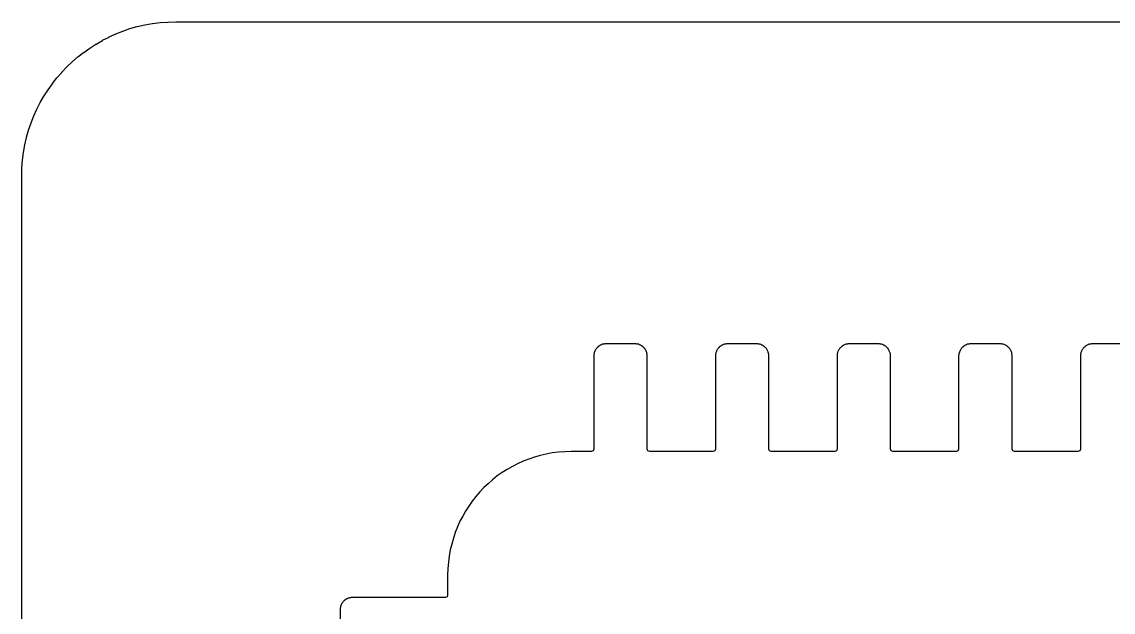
# Model space of a CAD drawing. Extents: x 114 to 420, y -150 to -26.
# Drawn here: x 113.973 to 118.766, y -145.034 to -142.442 of the extents above; entities that cross this region are included whole.
import ezdxf

# ---------------------------------------------------------------- set-up
doc = ezdxf.new("R2010")
doc.units = 0
doc.layers.add('BLACK', color=7, linetype='CONTINUOUS')

msp = doc.modelspace()

# ---------------------------------------------------------------- linework, layer by layer
at = {"layer": 'BLACK', "linetype": 'CONTINUOUS'}
for p, q in [((114.417, -142.483), (114.448, -142.472)), ((114.448, -142.472), (114.48, -142.463)), ((114.448, -142.472), (114.448, -142.472)), ((114.448, -142.472), (114.448, -142.472)), ((114.48, -142.463), (114.513, -142.455)), ((114.48, -142.463), (114.48, -142.463)), ((114.48, -142.463), (114.48, -142.463)), ((114.513, -142.455), (114.546, -142.45)), ((114.513, -142.455), (114.513, -142.456)), ((114.513, -142.456), (114.513, -142.455)), ((114.546, -142.45), (114.547, -142.449)), ((114.546, -142.45), (114.546, -142.45)), ((114.547, -142.449), (114.58, -142.445)), ((114.58, -142.445), (114.614, -142.443)), ((114.58, -142.445), (114.58, -142.445)), ((114.58, -142.445), (114.58, -142.445)), ((114.614, -142.443), (114.614, -142.443)), ((114.614, -142.443), (114.615, -142.443)), ((114.615, -142.443), (114.649, -142.442)), ((114.649, -142.442), (114.649, -142.442)), ((114.649, -142.442), (114.649, -142.442)), ((114.649, -142.442), (146.653, -142.442)), ((114.299, -142.54), (114.327, -142.524)), ((114.327, -142.523), (114.356, -142.509)), ((114.327, -142.524), (114.327, -142.523)), ((114.327, -142.523), (114.327, -142.523)), ((114.356, -142.508), (114.386, -142.495)), ((114.356, -142.509), (114.356, -142.508)), ((114.356, -142.509), (114.356, -142.509)), ((114.386, -142.495), (114.416, -142.483)), ((114.386, -142.495), (114.386, -142.495)), ((114.386, -142.495), (114.386, -142.495)), ((114.416, -142.483), (114.417, -142.483)), ((114.417, -142.483), (114.417, -142.483)), ((114.219, -142.596), (114.244, -142.576)), ((114.244, -142.576), (114.245, -142.576)), ((114.245, -142.576), (114.271, -142.557)), ((114.245, -142.576), (114.245, -142.576)), ((114.271, -142.557), (114.298, -142.54)), ((114.271, -142.557), (114.271, -142.557)), ((114.271, -142.557), (114.271, -142.557)), ((114.298, -142.54), (114.298, -142.54)), ((114.298, -142.54), (114.299, -142.54)), ((114.171, -142.64), (114.194, -142.618)), ((114.194, -142.617), (114.219, -142.596)), ((114.194, -142.618), (114.194, -142.617)), ((114.194, -142.618), (114.194, -142.618)), ((114.219, -142.596), (114.219, -142.596)), ((114.219, -142.596), (114.219, -142.596)), ((114.127, -142.688), (114.148, -142.664)), ((114.148, -142.664), (114.149, -142.663)), ((114.148, -142.664), (114.148, -142.664)), ((114.149, -142.663), (114.171, -142.64)), ((114.171, -142.64), (114.171, -142.64)), ((114.171, -142.64), (114.171, -142.64)), ((114.088, -142.74), (114.107, -142.714)), ((114.107, -142.713), (114.127, -142.688)), ((114.107, -142.714), (114.107, -142.713)), ((114.107, -142.714), (114.107, -142.714)), ((114.127, -142.688), (114.127, -142.688)), ((114.127, -142.688), (114.127, -142.688)), ((114.054, -142.796), (114.07, -142.768)), ((114.07, -142.768), (114.071, -142.768)), ((114.071, -142.767), (114.088, -142.74)), ((114.071, -142.768), (114.071, -142.767)), ((114.088, -142.74), (114.088, -142.74)), ((114.088, -142.74), (114.088, -142.74)), ((114.039, -142.825), (114.054, -142.796)), ((114.054, -142.796), (114.054, -142.796)), ((114.054, -142.796), (114.054, -142.796)), ((114.014, -142.886), (114.026, -142.855)), ((114.026, -142.855), (114.039, -142.825)), ((114.026, -142.855), (114.026, -142.855)), ((114.026, -142.855), (114.026, -142.855)), ((114.039, -142.825), (114.039, -142.825)), ((114.039, -142.825), (114.039, -142.825)), ((114.003, -142.917), (114.014, -142.886)), ((114.014, -142.886), (114.014, -142.886)), ((114.014, -142.886), (114.014, -142.886)), ((113.986, -142.982), (113.994, -142.95)), ((113.994, -142.949), (114.003, -142.917)), ((113.994, -142.95), (113.994, -142.949)), ((113.994, -142.949), (113.994, -142.949)), ((114.003, -142.917), (114.003, -142.917)), ((114.003, -142.917), (114.003, -142.917)), ((113.98, -143.015), (113.986, -142.982)), ((113.986, -142.982), (113.986, -142.982)), ((113.986, -142.982), (113.986, -142.982)), ((113.973, -143.083), (113.976, -143.05)), ((113.976, -143.049), (113.98, -143.016)), ((113.976, -143.05), (113.976, -143.049)), ((113.976, -143.049), (113.976, -143.049)), ((113.98, -143.016), (113.98, -143.015)), ((113.98, -143.015), (113.98, -143.015)), ((113.973, -143.084), (113.973, -143.083)), ((113.973, -143.118), (113.973, -143.084)), ((113.973, -143.084), (113.973, -143.084)), ((113.973, -143.118), (113.973, -143.118)), ((113.973, -149.193), (113.973, -143.118)), ((113.973, -143.118), (113.973, -143.118)), ((116.502, -143.87), (116.5, -143.872)), ((116.504, -143.868), (116.502, -143.87)), ((116.506, -143.867), (116.504, -143.868)), ((116.508, -143.865), (116.506, -143.867)), ((116.51, -143.864), (116.508, -143.865)), ((116.513, -143.862), (116.51, -143.864)), ((116.515, -143.861), (116.513, -143.862)), ((116.517, -143.86), (116.515, -143.861)), ((116.52, -143.859), (116.517, -143.86)), ((116.522, -143.858), (116.52, -143.859)), ((116.525, -143.858), (116.522, -143.858)), ((116.527, -143.857), (116.525, -143.858)), ((116.53, -143.857), (116.527, -143.857)), ((116.533, -143.856), (116.53, -143.857)), ((116.535, -143.856), (116.533, -143.856)), ((116.538, -143.856), (116.535, -143.856)), ((116.665, -143.856), (116.538, -143.856)), ((116.668, -143.856), (116.665, -143.856)), ((116.671, -143.856), (116.668, -143.856)), ((116.674, -143.857), (116.671, -143.856)), ((116.676, -143.857), (116.674, -143.857)), ((116.679, -143.858), (116.676, -143.857)), ((116.682, -143.858), (116.679, -143.858)), ((116.684, -143.859), (116.682, -143.858)), ((116.686, -143.86), (116.684, -143.859)), ((116.689, -143.861), (116.686, -143.86)), ((116.691, -143.862), (116.689, -143.861)), ((116.693, -143.864), (116.691, -143.862)), ((116.696, -143.865), (116.693, -143.864)), ((116.698, -143.867), (116.696, -143.865)), ((116.7, -143.868), (116.698, -143.867)), ((116.702, -143.87), (116.7, -143.868)), ((116.704, -143.872), (116.702, -143.87)), ((117.036, -143.87), (117.035, -143.872)), ((117.038, -143.868), (117.036, -143.87)), ((117.04, -143.867), (117.038, -143.868)), ((117.043, -143.865), (117.04, -143.867)), ((117.045, -143.864), (117.043, -143.865)), ((117.047, -143.862), (117.045, -143.864)), ((117.049, -143.861), (117.047, -143.862)), ((117.052, -143.86), (117.049, -143.861)), ((117.054, -143.859), (117.052, -143.86)), ((117.057, -143.858), (117.054, -143.859)), ((117.059, -143.858), (117.057, -143.858)), ((117.062, -143.857), (117.059, -143.858)), ((117.064, -143.857), (117.062, -143.857)), ((117.067, -143.856), (117.064, -143.857)), ((117.07, -143.856), (117.067, -143.856)), ((117.073, -143.856), (117.07, -143.856)), ((117.2, -143.856), (117.073, -143.856)), ((117.203, -143.856), (117.2, -143.856)), ((117.205, -143.856), (117.203, -143.856)), ((117.208, -143.857), (117.205, -143.856)), ((117.211, -143.857), (117.208, -143.857)), ((117.213, -143.858), (117.211, -143.857)), ((117.216, -143.858), (117.213, -143.858)), ((117.218, -143.859), (117.216, -143.858)), ((117.221, -143.86), (117.218, -143.859)), ((117.223, -143.861), (117.221, -143.86)), ((117.225, -143.862), (117.223, -143.861)), ((117.228, -143.864), (117.225, -143.862)), ((117.23, -143.865), (117.228, -143.864)), ((117.232, -143.867), (117.23, -143.865)), ((117.234, -143.868), (117.232, -143.867)), ((117.236, -143.87), (117.234, -143.868)), ((117.238, -143.872), (117.236, -143.87)), ((117.571, -143.87), (117.569, -143.872)), ((117.573, -143.868), (117.571, -143.87)), ((117.575, -143.867), (117.573, -143.868)), ((117.577, -143.865), (117.575, -143.867)), ((117.579, -143.864), (117.577, -143.865)), ((117.581, -143.862), (117.579, -143.864)), ((117.583, -143.861), (117.581, -143.862)), ((117.586, -143.86), (117.583, -143.861)), ((117.588, -143.859), (117.586, -143.86)), ((117.591, -143.858), (117.588, -143.859)), ((117.593, -143.858), (117.591, -143.858)), ((117.596, -143.857), (117.593, -143.858)), ((117.599, -143.857), (117.596, -143.857)), ((117.601, -143.856), (117.599, -143.857)), ((117.604, -143.856), (117.601, -143.856)), ((117.607, -143.856), (117.604, -143.856)), ((117.734, -143.856), (117.607, -143.856)), ((117.737, -143.856), (117.734, -143.856)), ((117.74, -143.856), (117.737, -143.856)), ((117.742, -143.857), (117.74, -143.856)), ((117.745, -143.857), (117.742, -143.857)), ((117.747, -143.858), (117.745, -143.857)), ((117.75, -143.858), (117.747, -143.858)), ((117.753, -143.859), (117.75, -143.858)), ((117.755, -143.86), (117.753, -143.859)), ((117.757, -143.861), (117.755, -143.86)), ((117.76, -143.862), (117.757, -143.861)), ((117.762, -143.864), (117.76, -143.862)), ((117.764, -143.865), (117.762, -143.864)), ((117.766, -143.867), (117.764, -143.865)), ((117.768, -143.868), (117.766, -143.867)), ((117.77, -143.87), (117.768, -143.868)), ((117.772, -143.872), (117.77, -143.87)), ((118.105, -143.87), (118.103, -143.872)), ((118.107, -143.868), (118.105, -143.87)), ((118.109, -143.867), (118.107, -143.868)), ((118.111, -143.865), (118.109, -143.867)), ((118.113, -143.864), (118.111, -143.865)), ((118.115, -143.862), (118.113, -143.864)), ((118.118, -143.861), (118.115, -143.862)), ((118.12, -143.86), (118.118, -143.861)), ((118.123, -143.859), (118.12, -143.86)), ((118.125, -143.858), (118.123, -143.859)), ((118.128, -143.858), (118.125, -143.858)), ((118.13, -143.857), (118.128, -143.858)), ((118.133, -143.857), (118.13, -143.857)), ((118.135, -143.856), (118.133, -143.857)), ((118.138, -143.856), (118.135, -143.856)), ((118.141, -143.856), (118.138, -143.856)), ((118.268, -143.856), (118.141, -143.856)), ((118.271, -143.856), (118.268, -143.856)), ((118.274, -143.856), (118.271, -143.856)), ((118.276, -143.857), (118.274, -143.856)), ((118.279, -143.857), (118.276, -143.857)), ((118.282, -143.858), (118.279, -143.857)), ((118.284, -143.858), (118.282, -143.858)), ((118.287, -143.859), (118.284, -143.858)), ((118.289, -143.86), (118.287, -143.859)), ((118.292, -143.861), (118.289, -143.86)), ((118.294, -143.862), (118.292, -143.861)), ((118.296, -143.864), (118.294, -143.862)), ((118.298, -143.865), (118.296, -143.864)), ((118.3, -143.867), (118.298, -143.865)), ((118.302, -143.868), (118.3, -143.867)), ((118.304, -143.87), (118.302, -143.868)), ((118.306, -143.872), (118.304, -143.87)), ((118.639, -143.87), (118.637, -143.872)), ((118.641, -143.868), (118.639, -143.87)), ((118.643, -143.867), (118.641, -143.868)), ((118.645, -143.865), (118.643, -143.867)), ((118.647, -143.864), (118.645, -143.865)), ((118.65, -143.862), (118.647, -143.864)), ((118.652, -143.861), (118.65, -143.862)), ((118.654, -143.86), (118.652, -143.861)), ((118.657, -143.859), (118.654, -143.86)), ((118.659, -143.858), (118.657, -143.859)), ((118.662, -143.858), (118.659, -143.858)), ((118.664, -143.857), (118.662, -143.858)), ((118.667, -143.857), (118.664, -143.857)), ((118.67, -143.856), (118.667, -143.857)), ((118.672, -143.856), (118.67, -143.856)), ((118.675, -143.856), (118.672, -143.856)), ((118.802, -143.856), (118.675, -143.856)), ((116.486, -143.899), (116.485, -143.901)), ((116.485, -143.901), (116.485, -143.904)), ((116.485, -143.904), (116.485, -143.907)), ((116.485, -143.907), (116.485, -143.91)), ((116.485, -143.91), (116.485, -144.319)), ((116.487, -143.894), (116.486, -143.896)), ((116.486, -143.896), (116.486, -143.899)), ((116.488, -143.891), (116.487, -143.894)), ((116.489, -143.889), (116.488, -143.891)), ((116.49, -143.886), (116.489, -143.889)), ((116.491, -143.884), (116.49, -143.886)), ((116.492, -143.882), (116.491, -143.884)), ((116.494, -143.88), (116.492, -143.882)), ((116.495, -143.878), (116.494, -143.88)), ((116.497, -143.875), (116.495, -143.878)), ((116.499, -143.874), (116.497, -143.875)), ((116.5, -143.872), (116.499, -143.874)), ((116.705, -143.874), (116.704, -143.872)), ((116.707, -143.875), (116.705, -143.874)), ((116.709, -143.877), (116.707, -143.875)), ((116.71, -143.88), (116.709, -143.877)), ((116.712, -143.882), (116.71, -143.88)), ((116.713, -143.884), (116.712, -143.882)), ((116.714, -143.886), (116.713, -143.884)), ((116.715, -143.889), (116.714, -143.886)), ((116.716, -143.891), (116.715, -143.889)), ((116.717, -143.894), (116.716, -143.891)), ((116.718, -143.896), (116.717, -143.894)), ((116.718, -143.899), (116.718, -143.896)), ((116.719, -143.901), (116.718, -143.899)), ((116.719, -143.904), (116.719, -143.901)), ((116.719, -143.907), (116.719, -143.904)), ((116.719, -143.91), (116.719, -143.907)), ((116.719, -144.319), (116.719, -143.91)), ((117.02, -143.899), (117.019, -143.901)), ((117.019, -143.901), (117.019, -143.904)), ((117.019, -143.904), (117.019, -143.907)), ((117.019, -143.907), (117.019, -143.91)), ((117.019, -143.91), (117.019, -144.319)), ((117.021, -143.894), (117.02, -143.896)), ((117.02, -143.896), (117.02, -143.899)), ((117.022, -143.891), (117.021, -143.894)), ((117.023, -143.889), (117.022, -143.891)), ((117.024, -143.886), (117.023, -143.889)), ((117.025, -143.884), (117.024, -143.886)), ((117.027, -143.882), (117.025, -143.884)), ((117.028, -143.88), (117.027, -143.882)), ((117.029, -143.878), (117.028, -143.88)), ((117.031, -143.875), (117.029, -143.878)), ((117.033, -143.874), (117.031, -143.875)), ((117.035, -143.872), (117.033, -143.874)), ((117.24, -143.874), (117.238, -143.872)), ((117.241, -143.875), (117.24, -143.874)), ((117.243, -143.878), (117.241, -143.875)), ((117.244, -143.88), (117.243, -143.878)), ((117.246, -143.882), (117.244, -143.88)), ((117.247, -143.884), (117.246, -143.882)), ((117.248, -143.886), (117.247, -143.884)), ((117.249, -143.889), (117.248, -143.886)), ((117.25, -143.891), (117.249, -143.889)), ((117.251, -143.894), (117.25, -143.891)), ((117.252, -143.896), (117.251, -143.894)), ((117.252, -143.899), (117.252, -143.896)), ((117.253, -143.901), (117.252, -143.899)), ((117.253, -143.904), (117.253, -143.901)), ((117.253, -143.907), (117.253, -143.904)), ((117.254, -143.91), (117.253, -143.907)), ((117.254, -144.319), (117.254, -143.91)), ((117.554, -143.901), (117.553, -143.904)), ((117.553, -143.904), (117.553, -143.907)), ((117.553, -143.907), (117.553, -143.91)), ((117.553, -143.91), (117.553, -144.319)), ((117.555, -143.896), (117.554, -143.899)), ((117.554, -143.899), (117.554, -143.901)), ((117.556, -143.891), (117.555, -143.894)), ((117.555, -143.894), (117.555, -143.896)), ((117.557, -143.889), (117.556, -143.891)), ((117.558, -143.886), (117.557, -143.889)), ((117.56, -143.884), (117.558, -143.886)), ((117.561, -143.882), (117.56, -143.884)), ((117.562, -143.88), (117.561, -143.882)), ((117.564, -143.878), (117.562, -143.88)), ((117.565, -143.875), (117.564, -143.878)), ((117.567, -143.874), (117.565, -143.875)), ((117.569, -143.872), (117.567, -143.874)), ((117.774, -143.874), (117.772, -143.872)), ((117.775, -143.875), (117.774, -143.874)), ((117.777, -143.877), (117.775, -143.875)), ((117.779, -143.88), (117.777, -143.877)), ((117.78, -143.882), (117.779, -143.88)), ((117.781, -143.884), (117.78, -143.882)), ((117.782, -143.886), (117.781, -143.884)), ((117.784, -143.889), (117.782, -143.886)), ((117.784, -143.891), (117.784, -143.889)), ((117.785, -143.894), (117.784, -143.891)), ((117.786, -143.896), (117.785, -143.894)), ((117.787, -143.899), (117.786, -143.896)), ((117.787, -143.901), (117.787, -143.899)), ((117.787, -143.904), (117.787, -143.901)), ((117.788, -143.907), (117.787, -143.904)), ((117.788, -143.91), (117.788, -143.907)), ((117.788, -144.319), (117.788, -143.91)), ((118.088, -143.904), (118.087, -143.907)), ((118.087, -143.907), (118.087, -143.91)), ((118.087, -143.91), (118.087, -144.319)), ((118.089, -143.896), (118.088, -143.899)), ((118.088, -143.899), (118.088, -143.901)), ((118.088, -143.901), (118.088, -143.904)), ((118.09, -143.894), (118.089, -143.896)), ((118.091, -143.891), (118.09, -143.894)), ((118.092, -143.889), (118.091, -143.891)), ((118.093, -143.886), (118.092, -143.889)), ((118.094, -143.884), (118.093, -143.886)), ((118.095, -143.882), (118.094, -143.884)), ((118.096, -143.88), (118.095, -143.882)), ((118.098, -143.878), (118.096, -143.88)), ((118.1, -143.875), (118.098, -143.878)), ((118.101, -143.874), (118.1, -143.875)), ((118.103, -143.872), (118.101, -143.874)), ((118.308, -143.874), (118.306, -143.872)), ((118.31, -143.875), (118.308, -143.874)), ((118.311, -143.878), (118.31, -143.875)), ((118.313, -143.88), (118.311, -143.878)), ((118.314, -143.882), (118.313, -143.88)), ((118.316, -143.884), (118.314, -143.882)), ((118.317, -143.886), (118.316, -143.884)), ((118.318, -143.889), (118.317, -143.886)), ((118.319, -143.891), (118.318, -143.889)), ((118.32, -143.894), (118.319, -143.891)), ((118.32, -143.896), (118.32, -143.894)), ((118.321, -143.899), (118.32, -143.896)), ((118.321, -143.901), (118.321, -143.899)), ((118.322, -143.904), (118.321, -143.901)), ((118.322, -143.907), (118.322, -143.904)), ((118.322, -143.91), (118.322, -143.907)), ((118.322, -144.319), (118.322, -143.91)), ((118.623, -143.899), (118.622, -143.901)), ((118.622, -143.901), (118.622, -143.904)), ((118.622, -143.904), (118.622, -143.907)), ((118.622, -143.907), (118.622, -143.91)), ((118.622, -143.91), (118.622, -144.319)), ((118.624, -143.894), (118.623, -143.896)), ((118.623, -143.896), (118.623, -143.899)), ((118.625, -143.891), (118.624, -143.894)), ((118.626, -143.889), (118.625, -143.891)), ((118.627, -143.886), (118.626, -143.889)), ((118.628, -143.884), (118.627, -143.886)), ((118.629, -143.882), (118.628, -143.884)), ((118.631, -143.88), (118.629, -143.882)), ((118.632, -143.878), (118.631, -143.88)), ((118.634, -143.875), (118.632, -143.878)), ((118.635, -143.874), (118.634, -143.875)), ((118.637, -143.872), (118.635, -143.874)), ((116.249, -144.346), (116.224, -144.353)), ((116.276, -144.34), (116.249, -144.346)), ((116.302, -144.335), (116.276, -144.34)), ((116.329, -144.332), (116.302, -144.335)), ((116.357, -144.33), (116.329, -144.332)), ((116.385, -144.329), (116.357, -144.33)), ((116.475, -144.329), (116.385, -144.329)), ((116.482, -144.326), (116.475, -144.329)), ((116.485, -144.319), (116.482, -144.326)), ((116.722, -144.326), (116.719, -144.319)), ((116.729, -144.329), (116.722, -144.326)), ((117.009, -144.329), (116.729, -144.329)), ((117.016, -144.326), (117.009, -144.329)), ((117.019, -144.319), (117.016, -144.326)), ((117.256, -144.326), (117.254, -144.319)), ((117.264, -144.329), (117.256, -144.326)), ((117.543, -144.329), (117.264, -144.329)), ((117.55, -144.326), (117.543, -144.329)), ((117.553, -144.319), (117.55, -144.326)), ((117.791, -144.326), (117.788, -144.319)), ((117.798, -144.329), (117.791, -144.326)), ((118.077, -144.329), (117.798, -144.329)), ((118.084, -144.326), (118.077, -144.329)), ((118.087, -144.319), (118.084, -144.326)), ((118.325, -144.326), (118.322, -144.319)), ((118.332, -144.329), (118.325, -144.326)), ((118.612, -144.329), (118.332, -144.329)), ((118.619, -144.326), (118.612, -144.329)), ((118.622, -144.319), (118.619, -144.326)), ((116.127, -144.394), (116.104, -144.407)), ((116.15, -144.382), (116.127, -144.394)), ((116.174, -144.371), (116.15, -144.382)), ((116.199, -144.362), (116.174, -144.371)), ((116.224, -144.353), (116.199, -144.362)), ((116.061, -144.436), (116.04, -144.453)), ((116.082, -144.421), (116.061, -144.436)), ((116.104, -144.407), (116.082, -144.421)), ((116.002, -144.487), (115.984, -144.506)), ((116.021, -144.47), (116.002, -144.487)), ((116.04, -144.453), (116.021, -144.47)), ((115.967, -144.526), (115.951, -144.546)), ((115.984, -144.506), (115.967, -144.526)), ((115.936, -144.568), (115.922, -144.59)), ((115.951, -144.546), (115.936, -144.568)), ((115.897, -144.635), (115.886, -144.659)), ((115.909, -144.612), (115.897, -144.635)), ((115.922, -144.59), (115.909, -144.612)), ((115.876, -144.684), (115.868, -144.709)), ((115.886, -144.659), (115.876, -144.684)), ((115.868, -144.709), (115.861, -144.735)), ((115.854, -144.761), (115.85, -144.788)), ((115.861, -144.735), (115.854, -144.761)), ((115.846, -144.815), (115.844, -144.842)), ((115.85, -144.788), (115.846, -144.815)), ((115.844, -144.842), (115.843, -144.87)), ((115.843, -144.87), (115.843, -144.96)), ((115.406, -144.973), (115.403, -144.974)), ((115.408, -144.972), (115.406, -144.973)), ((115.411, -144.972), (115.408, -144.972)), ((115.413, -144.971), (115.411, -144.972)), ((115.416, -144.971), (115.413, -144.971)), ((115.419, -144.97), (115.416, -144.971)), ((115.421, -144.97), (115.419, -144.97)), ((115.424, -144.97), (115.421, -144.97)), ((115.833, -144.97), (115.424, -144.97)), ((115.841, -144.967), (115.833, -144.97)), ((115.843, -144.96), (115.841, -144.967)), ((115.372, -145.013), (115.371, -145.016)), ((115.371, -145.016), (115.371, -145.018)), ((115.371, -145.018), (115.371, -145.021)), ((115.371, -145.021), (115.371, -145.024)), ((115.373, -145.008), (115.372, -145.01)), ((115.372, -145.01), (115.372, -145.013)), ((115.374, -145.005), (115.373, -145.008)), ((115.375, -145.003), (115.374, -145.005)), ((115.376, -145), (115.375, -145.003)), ((115.377, -144.998), (115.376, -145)), ((115.378, -144.996), (115.377, -144.998)), ((115.38, -144.994), (115.378, -144.996)), ((115.381, -144.992), (115.38, -144.994)), ((115.383, -144.99), (115.381, -144.992)), ((115.384, -144.988), (115.383, -144.99)), ((115.386, -144.986), (115.384, -144.988)), ((115.388, -144.984), (115.386, -144.986)), ((115.39, -144.982), (115.388, -144.984)), ((115.392, -144.981), (115.39, -144.982)), ((115.394, -144.979), (115.392, -144.981)), ((115.396, -144.978), (115.394, -144.979)), ((115.399, -144.976), (115.396, -144.978)), ((115.401, -144.975), (115.399, -144.976)), ((115.403, -144.974), (115.401, -144.975)), ((115.371, -145.024), (115.371, -145.151))]:
    msp.add_line(p, q, dxfattribs=at)

doc.saveas('drawing.dxf')
